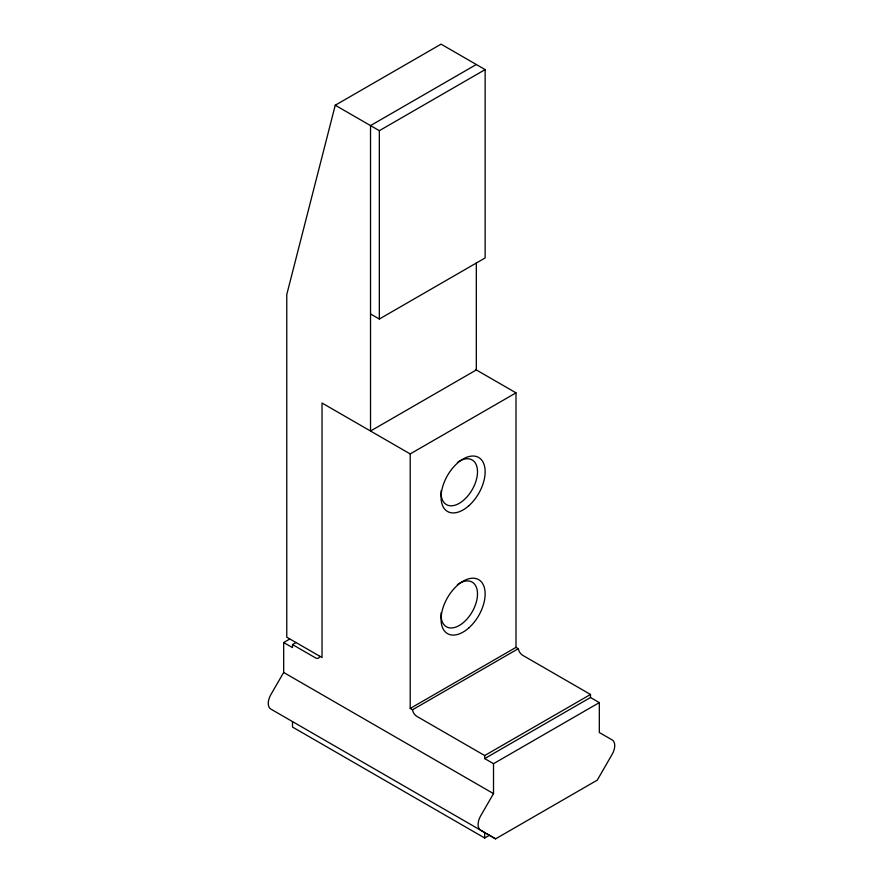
<?xml version="1.0" encoding="UTF-8"?>
<svg xmlns="http://www.w3.org/2000/svg" width="883" height="883" viewBox="0 0 883 883"><rect width="100%" height="100%" fill="white"/><g stroke="black" fill="none" stroke-linecap="round" stroke-linejoin="round"><path stroke-width="1.32" d="M370.529 313.94L379.337 319.039L485.142 257.946L485.142 69.602L441.059 44.15L335.253 105.232L286.765 294.569L286.765 637.195L322.03 657.559L322.03 403.034L410.198 453.928L516.003 392.847L516.003 647.371L410.198 708.453L410.198 453.928M289.624 639.104L283.675 642.537L283.675 672.471L270.838 694.667A12.472 7.196 -60 0 0 270.827 709.071L484.701 832.559L484.701 838.011L489.116 835.461M599.325 702.603L493.52 763.685L493.52 793.618L480.683 815.815A12.472 7.196 -60 0 0 480.672 830.23L495.595 838.85L597.25 780.153L612.173 754.303A12.472 7.196 -60 0 0 612.162 739.91L599.325 732.537L599.325 702.603L590.506 697.515L484.701 758.596L484.701 755.539L590.506 694.457L590.506 697.515M476.323 64.514L370.529 125.596L370.529 431.025L476.323 369.944L476.323 262.626M335.253 105.232L379.337 130.684L485.142 69.602M283.675 642.537L292.494 647.625L292.494 644.568L296.059 642.515M410.198 708.453L412.493 709.777L518.299 648.696A6.236 3.598 60 0 0 522.615 655.263L590.506 694.457M475.495 369.458L516.003 392.847M516.003 647.371L518.299 648.696M292.494 644.568L315.419 657.813A6.236 3.598 60 0 0 319.734 656.235M484.701 755.539L416.809 716.345A6.236 3.598 60 0 1 412.493 709.777M484.701 758.596L493.52 763.685M283.675 672.471L493.52 793.618M486.776 833.762L495.595 838.85M484.701 838.011L292.494 727.04L292.494 721.588M379.337 130.684L379.337 319.039M457.383 462.438A25.773 14.879 -60 0 1 477.493 471.025A25.773 14.879 -60 0 1 458.652 503.674A25.773 14.879 -60 0 1 441.158 490.54M457.383 584.612A25.773 14.879 -60 0 1 477.493 593.199A25.773 14.879 -60 0 1 458.652 625.837A25.773 14.879 -60 0 1 441.158 612.714M468.807 505.771A31.17 18.002 -60 0 0 478.685 457.482A31.17 18.002 -60 0 0 441.809 490.186A31.17 18.002 -60 0 0 468.807 505.771M468.807 627.934A31.17 18.002 -60 0 0 478.685 579.656A31.17 18.002 -60 0 0 441.809 612.349A31.17 18.002 -60 0 0 468.807 627.934"/></g></svg>
